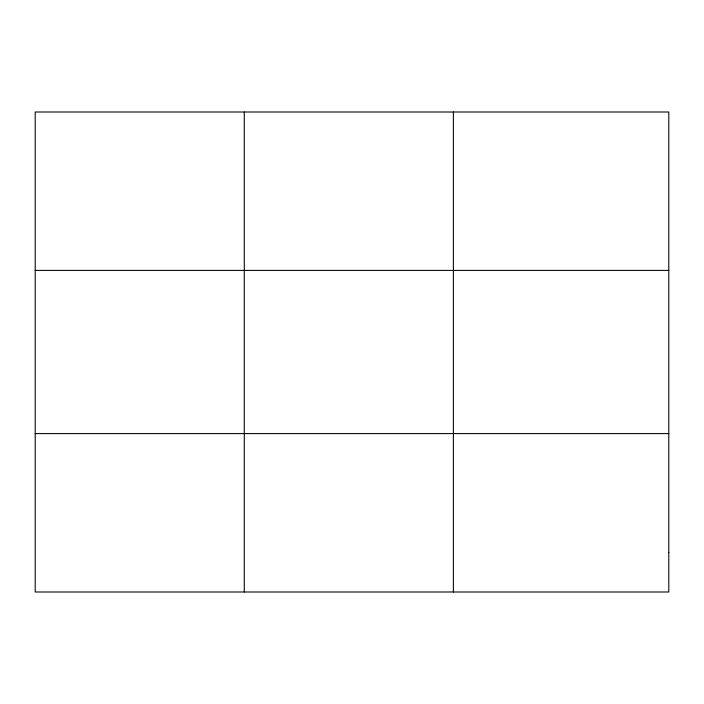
<?xml version="1.0" encoding="UTF-8"?>
<svg xmlns="http://www.w3.org/2000/svg" width="704" height="704" viewBox="0 0 704 704"><rect width="100%" height="100%" fill="white"/><g stroke="black" fill="none" stroke-linecap="round" stroke-linejoin="round"><path stroke-width="1.06" d="M244.288 112.006L244.288 591.994M453.376 112.006L453.376 591.994M35.2 270.406L668.8 270.406M35.2 433.594L668.8 433.594M668.8 552.394L668.8 591.994L35.2 591.994L35.2 112.006L668.8 112.006L668.8 552.394"/></g></svg>
